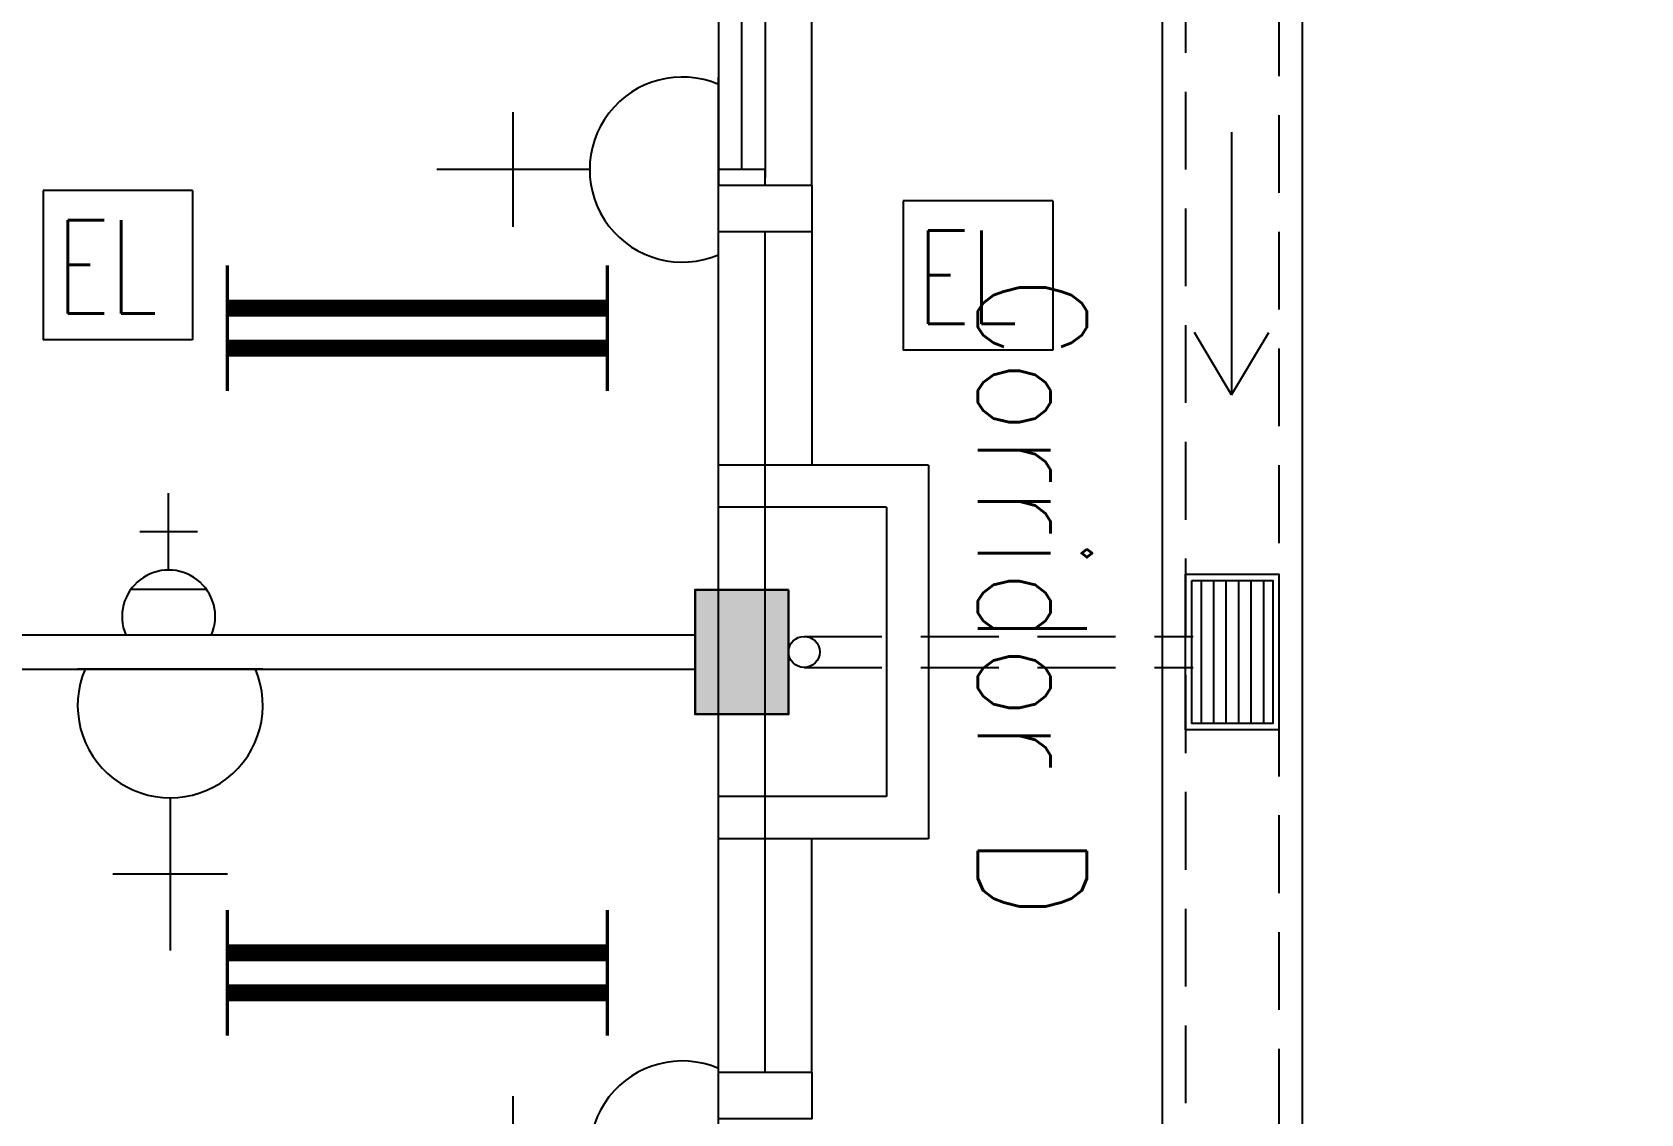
# Model space of a CAD drawing. Header units: inches. Extents: x 16928 to 514628, y -1471 to 241387.
# Drawn here: x 66934 to 72101, y 48701 to 52177 of the extents above; entities that cross this region are included whole.
import ezdxf

# ---------------------------------------------------------------- set-up
doc = ezdxf.new("R2010")
doc.units = ezdxf.units.IN
doc.header["$MEASUREMENT"] = 0
doc.linetypes.add('DASHED2', pattern=[0.375, 0.25, -0.125])
doc.linetypes.add('HIDDEN', pattern=[0.375, 0.25, -0.125])
doc.layers.add('COLUMN', color=8, linetype='Continuous', lineweight=30)
for name, color, linetype in [('DOWNPIPE', 8, 'Continuous'), ('drain', 8, 'Continuous'), ('dxt_text', 4, 'Continuous'), ('ELECT', 6, 'Continuous'), ('FITTING', 8, 'Continuous'), ('LW', 2, 'Continuous'), ('MSGRATING', 8, 'Continuous'), ('partition', 8, 'Continuous'), ('TB', 8, 'Continuous'), ('WALL', 1, 'Continuous'), ('WIN', 9, 'Continuous')]:
    doc.layers.add(name, color=color, linetype=linetype)
doc.styles.add('LAILA', font='romans.shx', dxfattribs={"width": 0.85})
doc.styles.add('ROMANS', font='ROMANS', dxfattribs={"width": 0.7})

# ---------------------------------------------------------------- blocks, each defined once
blk = doc.blocks.new('ARR')
at = {"layer": 'drain'}
for p, q in [((-2150568.8, -694433.7), (-2150768.5, -694314.1)), ((-2151412.9, -694433.7), (-2150568.8, -694433.7)), ((-2150568.8, -694433.7), (-2150768.5, -694553.3))]:
    blk.add_line(p, q, dxfattribs=at)
blk = doc.blocks.new('1 X 8W EL')
at = {"layer": 'ELECT', "color": 6}
for p, q in [((-240, 240), (-240, -240)), ((240, 240), (-240, 240)), ((240, 240), (240, -240)), ((240, -240), (-240, -240))]:
    blk.add_line(p, q, dxfattribs=at)
at = {"layer": 'ELECT', "color": 6, "style": 'ROMANS', "width": 0.7}
blk.add_text('EL', height=300, dxfattribs=at).set_placement((-196.2, -155.6))
blk = doc.blocks.new('YBC 2X36')
at = {"layer": 'FITTING', "color": 3}
for points, const_width in [([(-610, 200.9), (-610, -74.3)], 10.9), ([(610, 200.9), (610, -84.2)], 10.9), ([(-610, 63.3), (610, 63.3)], 54.6), ([(-610, 72.1), (-610, -203.2)], 10.9), ([(610, 72.1), (610, -203.2)], 10.9), ([(-610, -65.5), (610, -65.5)], 54.6)]:
    blk.add_lwpolyline(points, dxfattribs=dict(at, const_width=const_width))
blk = doc.blocks.new('13A SSO 300mm')
at = {"layer": 'ELECT', "color": 6}
for p, q in [((0, 413.8), (0, 904.4)), ((-184, 659.1), (184, 659.1)), ((-297.4, 0), (297.4, 0))]:
    blk.add_line(p, q, dxfattribs=at)
blk.add_arc((0, 116.3), 297.4, 336.9763, 203.0237, dxfattribs=at)
blk = doc.blocks.new('13A SSO 800mm')
at = {"layer": 'ELECT', "color": 6}
for p, q in [((-89.7, 289), (-89.7, 535.9)), ((-182.3, 412.5), (2.9, 412.5)), ((-239.4, 80.7), (60, 80.7))]:
    blk.add_line(p, q, dxfattribs=at)
blk.add_arc((-89.7, 139.3), 149.7, 336.9763, 203.0237, dxfattribs=at)
at = {"layer": 'TB', "color": 6, "linetype": 'Continuous'}
blk.add_line((31.7, 226.8), (-211.1, 226.8), dxfattribs=at)

msp = doc.modelspace()

# ---------------------------------------------------------------- linework, layer by layer
at = {"layer": 'COLUMN'}
msp.add_lwpolyline([(69363.6, 50385.5), (69063.6, 50385.5), (69063.6, 49985.5), (69363.6, 49985.5)], close=True, dxfattribs=at)
msp.add_solid([(69363.6, 50385.5), (69063.6, 50385.5), (69363.6, 49985.5), (69063.6, 49985.5)], dxfattribs=at)
at = {"layer": 'DOWNPIPE', "linetype": 'HIDDEN', "ltscale": 1000}
for p, q in [((69413.6, 50235.5), (70663.6, 50235.5)), ((69413.6, 50135.5), (70663.6, 50135.5))]:
    msp.add_line(p, q, dxfattribs=at)
at = {"layer": 'DOWNPIPE'}
msp.add_circle((69413.6, 50185.5), 50, dxfattribs=at)
at = {"layer": 'drain', "linetype": 'DASHED2', "ltscale": 1000}
for points in [[(55863.6, 60410.5), (66938.6, 60410.5), (66938.6, 57910.5), (70938.6, 57910.5), (70938.6, 42460.5), (68938.6, 42460.5), (68938.6, 39485.5), (72438.6, 39485.5), (72438.6, 30960.5), (70938.6, 30960.5), (70938.6, 23960.5), (45988.6, 23960.5), (45988.6, 34410.5)], [(55863.6, 60110.5), (66638.6, 60110.5), (66638.6, 57610.5), (70638.6, 57610.5), (70638.6, 42760.5), (68638.6, 42760.5), (68638.6, 39185.5), (72138.6, 39185.5), (72138.6, 31260.5), (70638.6, 31260.5), (70638.6, 24260.5), (46288.6, 24260.5), (46288.6, 34110.5)]]:
    msp.add_lwpolyline(points, dxfattribs=at)
at = {"layer": 'LW'}
for p, q in [((71013.6, 57985.5), (71013.6, 42385.5)), ((70563.6, 57535.5), (70563.6, 42835.5)), ((69438.6, 51685.5), (69438.6, 54685.5)), ((69438.6, 51535.5), (69438.6, 50785.5)), ((69438.6, 48835.5), (69438.6, 49585.5))]:
    msp.add_line(p, q, dxfattribs=at)
at = {"layer": 'MSGRATING'}
for p, q in [((70688.6, 50415.5), (70688.6, 49955.5)), ((70728.6, 50415.5), (70728.6, 49955.5)), ((70768.6, 50415.5), (70768.6, 49955.5)), ((70808.6, 50415.5), (70808.6, 49955.5)), ((70848.6, 50415.5), (70848.6, 49955.5)), ((70888.6, 50415.5), (70888.6, 49955.5))]:
    msp.add_line(p, q, dxfattribs=at)
for points in [[(70638.6, 50435.5), (70938.6, 50435.5), (70938.6, 49935.5), (70638.6, 49935.5)], [(70658.6, 50415.5), (70918.6, 50415.5), (70918.6, 49955.5), (70658.6, 49955.5)]]:
    msp.add_lwpolyline(points, close=True, dxfattribs=at)
at = {"layer": 'partition'}
for p, q in [((65158.6, 50240.5), (69063.6, 50240.5)), ((65158.6, 50130.5), (69063.6, 50130.5))]:
    msp.add_line(p, q, dxfattribs=at)
at = {"layer": 'WALL'}
for p, q in [((69138.6, 48685.5), (69138.6, 51685.5)), ((69288.6, 48835.5), (69288.6, 51535.5)), ((69813.6, 50785.5), (69138.6, 50785.5)), ((69813.6, 50785.5), (69813.6, 49585.5)), ((69678.6, 50650.5), (69138.6, 50650.5)), ((69678.6, 50650.5), (69678.6, 49720.5)), ((69678.6, 49720.5), (69138.6, 49720.5)), ((69813.6, 49585.5), (69138.6, 49585.5))]:
    msp.add_line(p, q, dxfattribs=at)
for points in [[(69138.6, 51535.5), (69138.6, 51685.5), (69438.6, 51685.5), (69438.6, 51535.5)], [(69138.6, 48685.5), (69138.6, 48835.5), (69438.6, 48835.5), (69438.6, 48685.5)]]:
    msp.add_lwpolyline(points, close=True, dxfattribs=at)
at = {"layer": 'WIN'}
for p, q in [((69138.6, 54685.5), (69138.6, 51685.5)), ((69288.6, 54660.5), (69288.6, 51710.5)), ((69213.6, 51735.5), (69213.6, 52275.5))]:
    msp.add_line(p, q, dxfattribs=at)
msp.add_lwpolyline([(69288.6, 51685.5), (69288.6, 51735.5), (69138.6, 51735.5), (69138.6, 51685.5)], close=True, dxfattribs=at)

# ---------------------------------------------------------------- block references
at = {"layer": 'drain', "rotation": 270}
msp.add_blockref('ARR', (765220.5, -2099556.7), dxfattribs=at)
at = {"layer": 'dxt_text'}
for name, p in [('1 X 8W EL', (67209, 51428.4)), ('1 X 8W EL', (69972.1, 51395.2)), ('YBC 2X36', (68171.3, 51226.9)), ('YBC 2X36', (68171.3, 49155.3))]:
    msp.add_blockref(name, p, dxfattribs=at)
at = {"layer": 'TB', "color": 6, "linetype": 'Continuous'}
for p, rotation in [((69138.6, 51735.5), 90), ((67377.7, 50130.5), 180), ((69138.6, 48573.7), 90)]:
    msp.add_blockref('13A SSO 300mm', p, dxfattribs=dict(at, rotation=rotation))
msp.add_blockref('13A SSO 800mm', (67462.2, 50159.8), dxfattribs=at)

# ---------------------------------------------------------------- texts
at = {"layer": 'LW', "insert": (70322.1, 51395.2), "char_height": 350, "attachment_point": 1, "rotation": 270, "style": 'LAILA'}
msp.add_mtext_dynamic_manual_height_columns('Corridor D', width=3371.89, gutter_width=1750, heights=[0], dxfattribs=at)

doc.saveas('drawing.dxf')
